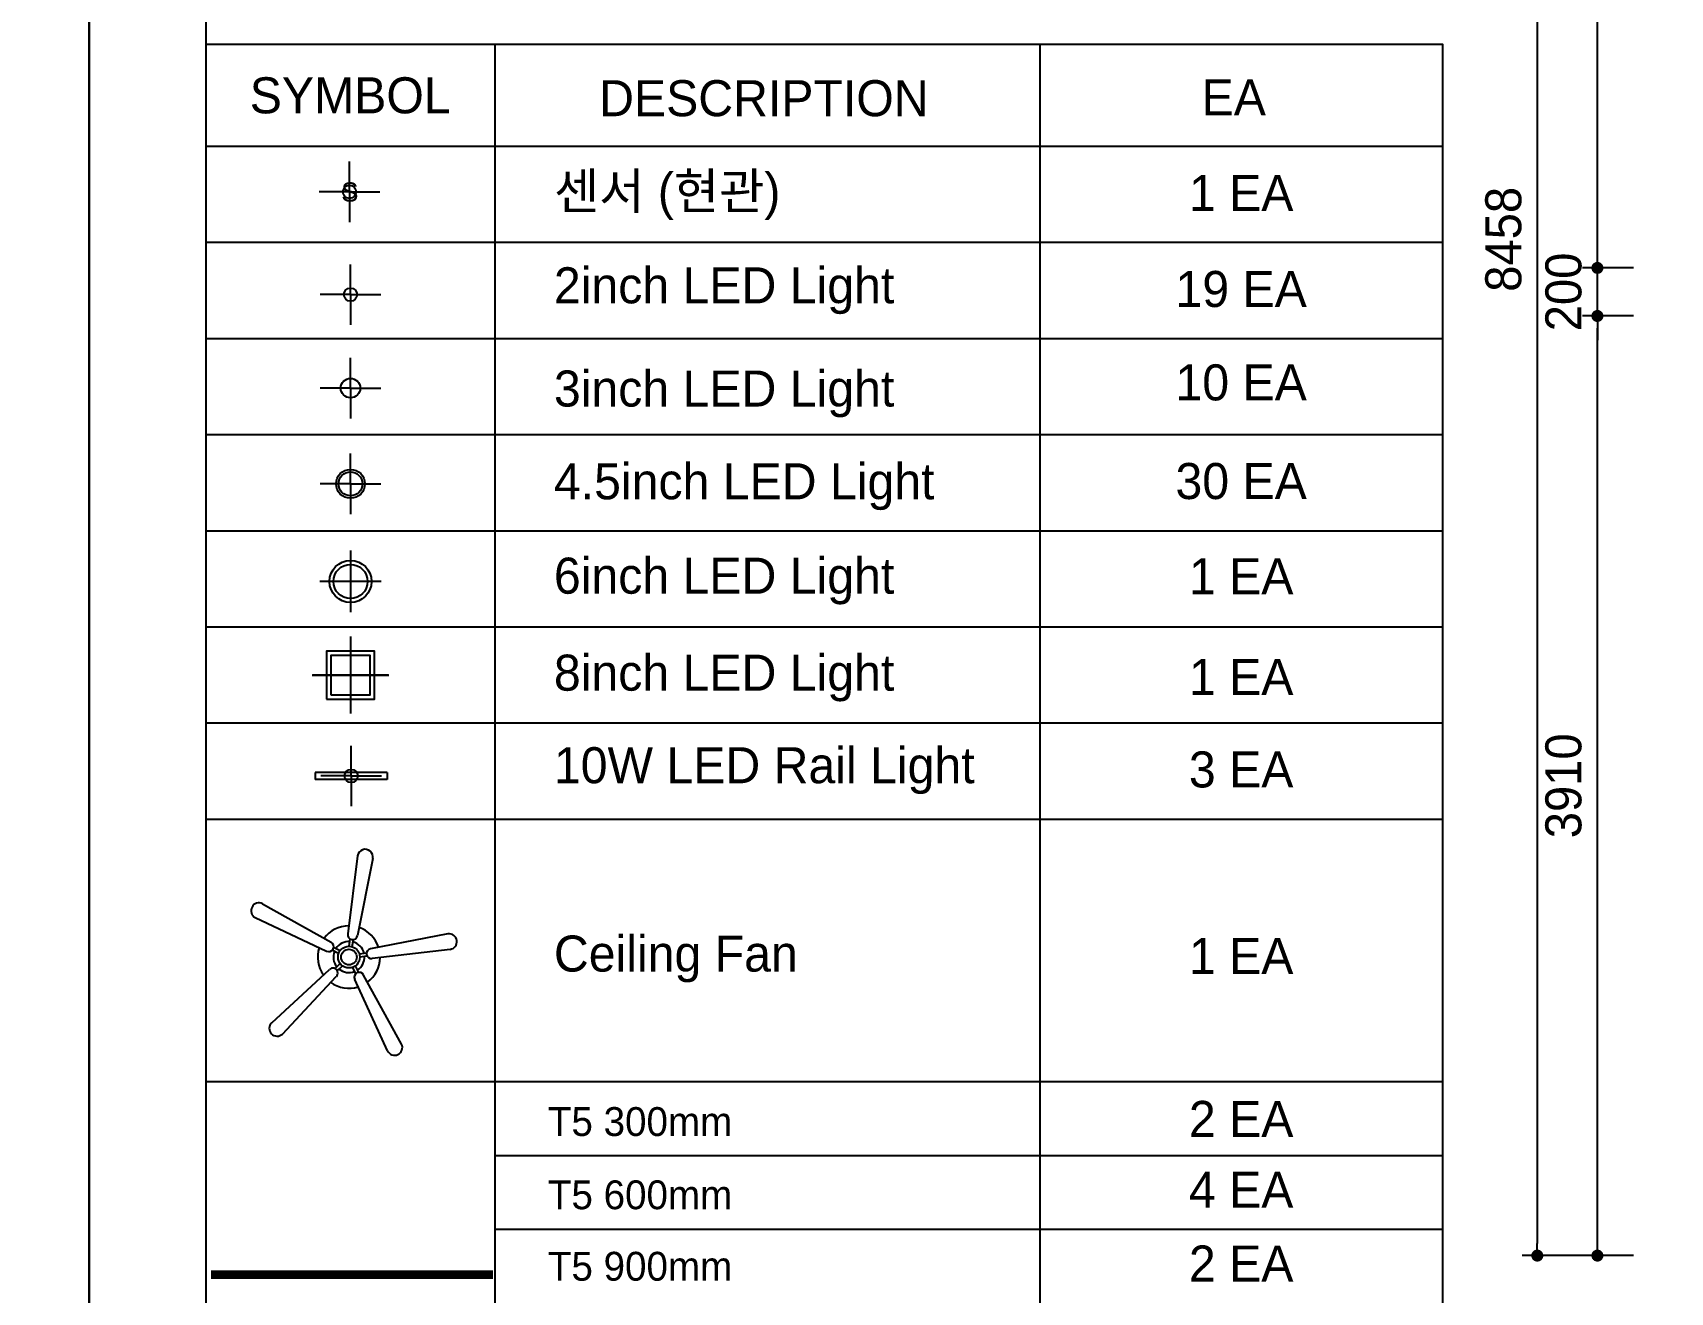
# Model space of a CAD drawing. Header units: millimetres. Extents: x 0 to 400063, y 963 to 238763.
# Drawn here: x 86495 to 93307, y 114670 to 119911 of the extents above; entities that cross this region are included whole.
import ezdxf
from ezdxf.enums import TextEntityAlignment as Align

# ---------------------------------------------------------------- set-up
doc = ezdxf.new("R2010")
doc.units = ezdxf.units.MM
doc.header["$LTSCALE"] = 40
doc.header["$PDMODE"] = 34
doc.linetypes.add('HID', pattern=[2.3, 1.5, -0.8])
doc.layers.get('Defpoints').update_dxf_attribs({"color": 249})
for name, color, linetype in [('3TI-CE-LIGHT', 6, 'Continuous'), ('3TI-CE-LTEXT', 7, 'Continuous'), ('6fur', 6, 'Continuous'), ('DIM', 8, 'Continuous'), ('LIGHT', 6, 'Continuous'), ('RC-LIGHT', 7, 'Continuous'), ('전기', 7, 'Continuous')]:
    doc.layers.add(name, color=color, linetype=linetype)
doc.styles.add('HANA-TEXT', font='stylu.ttf')
doc.styles.add('울릉도 L', font='HYWULM.TTF')
doc.styles.add('휴먼엑스포', font='stylu.ttf')
doc.dimstyles.new('황금손50', dxfattribs={"dimscale": 50, "dimtxt": 3, "dimasz": 1, "dimexe": 1.25, "dimexo": 2, "dimgap": 1.25, "dimtad": 1, "dimdec": 0, "dimzin": 9, "dimtxsty": '울릉도 L', "dimblk": 'DOT', "dimcen": 2.5, "dimclrd": 1, "dimclre": 1, "dimadec": 0, "dimazin": 0, "dimtfac": 1, "dimtdec": 0, "dimtix": 1, "dimtmove": 0, "dimatfit": 2, "dimldrblk": 'DOT', "dimfxl": 0, "dimarcsym": 0})

# ---------------------------------------------------------------- blocks, each defined once
blk = doc.blocks.new('_Dot')
at = {"color": 0, "lineweight": -2}
blk.add_line((-0.5, 0), (-1, 0), dxfattribs=at)
at = {"color": 0, "const_width": 0.5}
blk.add_lwpolyline([(-0.25, 0, 1), (0.25, 0, 1)], format="xyb", close=True, dxfattribs=at)
blk = doc.blocks.new('*D190')
at = {"layer": 'Defpoints', "color": 0}
for p in [(93004.2, 118732.2), (93254.2, 118732.2), (93254.2, 114822.2)]:
    blk.add_point(p, dxfattribs=at)
at = {"layer": 'DIM', "color": 1, "lineweight": -2}
for p, q in [((93154.2, 118732.2), (92941.7, 118732.2)), ((93004.2, 114872.2), (93004.2, 118682.2)), ((93154.2, 114822.2), (92941.7, 114822.2))]:
    blk.add_line(p, q, dxfattribs=at)
at = {"layer": 'DIM', "color": 1, "lineweight": -2, "xscale": 50, "yscale": 50, "zscale": 50}
for p, rotation in [((93004.2, 118732.2), 90), ((93004.2, 114822.2), 270)]:
    blk.add_blockref('_Dot', p, dxfattribs=dict(at, rotation=rotation))
at = {"layer": 'DIM', "color": 1, "insert": (92863.6, 116777.2), "char_height": 150, "attachment_point": 5, "rotation": 90, "style": '울릉도 L'}
blk.add_mtext('3910', dxfattribs=at)
blk = doc.blocks.new('*D191')
at = {"layer": 'Defpoints', "color": 0}
for p in [(93004.2, 118932.2), (93254.2, 118932.2), (93254.2, 118732.2)]:
    blk.add_point(p, dxfattribs=at)
at = {"layer": 'DIM', "color": 1, "lineweight": -2}
for p, q in [((93004.2, 118982.2), (93004.2, 119032.2)), ((93154.2, 118932.2), (92941.7, 118932.2)), ((93004.2, 118732.2), (93004.2, 118932.2)), ((93154.2, 118732.2), (92941.7, 118732.2)), ((93004.2, 118682.2), (93004.2, 118632.2))]:
    blk.add_line(p, q, dxfattribs=at)
at = {"layer": 'DIM', "color": 1, "lineweight": -2, "xscale": 50, "yscale": 50, "zscale": 50}
for p, rotation in [((93004.2, 118932.2), 270), ((93004.2, 118732.2), 90)]:
    blk.add_blockref('_Dot', p, dxfattribs=dict(at, rotation=rotation))
at = {"layer": 'DIM', "color": 1, "insert": (92863.7, 118832.2), "char_height": 150, "attachment_point": 5, "rotation": 90, "style": '울릉도 L'}
blk.add_mtext('200', dxfattribs=at)
blk = doc.blocks.new('*D192')
at = {"layer": 'Defpoints', "color": 0}
for p in [(93004.2, 121396.2), (93254.2, 121396.2), (93254.2, 118932.2)]:
    blk.add_point(p, dxfattribs=at)
at = {"layer": 'DIM', "color": 1, "lineweight": -2}
for p, q in [((93154.2, 121396.2), (92941.7, 121396.2)), ((93004.2, 118982.2), (93004.2, 121346.2)), ((93154.2, 118932.2), (92941.7, 118932.2))]:
    blk.add_line(p, q, dxfattribs=at)
at = {"layer": 'DIM', "color": 1, "lineweight": -2, "xscale": 50, "yscale": 50, "zscale": 50}
for p, rotation in [((93004.2, 121396.2), 90), ((93004.2, 118932.2), 270)]:
    blk.add_blockref('_Dot', p, dxfattribs=dict(at, rotation=rotation))
at = {"layer": 'DIM', "color": 1, "insert": (92863.6, 120164.2), "char_height": 150, "attachment_point": 5, "rotation": 90, "style": '울릉도 L'}
blk.add_mtext('2464', dxfattribs=at)
blk = doc.blocks.new('*D195')
at = {"layer": 'Defpoints', "color": 0}
for p in [(93254.2, 123280.2), (92754.2, 114822.2), (93254.2, 114822.2)]:
    blk.add_point(p, dxfattribs=at)
at = {"layer": 'DIM', "color": 1, "lineweight": -2}
for p, q in [((93154.2, 123280.2), (92691.7, 123280.2)), ((92754.2, 123230.2), (92754.2, 114872.2)), ((93154.2, 114822.2), (92691.7, 114822.2))]:
    blk.add_line(p, q, dxfattribs=at)
at = {"layer": 'DIM', "color": 1, "lineweight": -2, "xscale": 50, "yscale": 50, "zscale": 50}
for p, rotation in [((92754.2, 123280.2), 90), ((92754.2, 114822.2), 270)]:
    blk.add_blockref('_Dot', p, dxfattribs=dict(at, rotation=rotation))
at = {"layer": 'DIM', "color": 1, "insert": (92613.7, 119051.2), "char_height": 150, "attachment_point": 5, "rotation": 90, "style": '울릉도 L'}
blk.add_mtext('8458', dxfattribs=at)

msp = doc.modelspace()

# ---------------------------------------------------------------- linework, layer by layer
at = {"layer": '3TI-CE-LIGHT', "color": 1}
for p, q in [((87812.2, 119249), (87812.2, 119375)), ((87812.2, 119249), (87686.2, 119249)), ((87812.2, 119249), (87938.2, 119249)), ((87812.2, 119249), (87812.2, 119123)), ((87816.6, 118821), (87816.6, 118947)), ((87816.6, 118821), (87690.6, 118821)), ((87816.6, 118821), (87942.6, 118821)), ((87816.6, 118821), (87816.6, 118695)), ((87816.6, 118432.2), (87816.6, 118558.2)), ((87816.6, 118432.2), (87690.6, 118432.2)), ((87816.6, 118432.2), (87942.6, 118432.2)), ((87816.6, 118432.2), (87816.6, 118306.2)), ((87816.6, 118033.7), (87816.6, 118159.7)), ((87816.6, 118033.7), (87690.6, 118033.7)), ((87816.6, 118033.7), (87942.6, 118033.7)), ((87816.6, 118033.7), (87816.6, 117907.7)), ((87819.4, 116818), (87819.4, 116944)), ((87819.4, 116818), (87693.4, 116818)), ((87819.4, 116818), (87945.4, 116818)), ((87819.4, 116818), (87819.4, 116692))]:
    msp.add_line(p, q, dxfattribs=at)
at = {"layer": '3TI-CE-LIGHT'}
for p, q in [((87969.4, 116833), (87669.4, 116833)), ((87669.4, 116833), (87669.4, 116803)), ((87969.4, 116803), (87669.4, 116803)), ((87969.4, 116833), (87969.4, 116803))]:
    msp.add_line(p, q, dxfattribs=at)
at = {"layer": '3TI-CE-LIGHT', "color": 1, "linetype": 'HID', "const_width": 36}
msp.add_lwpolyline([(87236.5, 114742.7), (88409.9, 114742.7)], dxfattribs=at)
at = {"layer": '3TI-CE-LIGHT'}
for centre, radius in [((87812.2, 119249), 27.5), ((87816.6, 118821), 27.5), ((87816.6, 118432.2), 40.4), ((87816.6, 118033.7), 60), ((87819.4, 116818), 27.5)]:
    msp.add_circle(centre, radius, dxfattribs=at)
at = {"layer": '3TI-CE-LIGHT', "color": 8}
msp.add_circle((87816.6, 118033.7), 50, dxfattribs=at)
at = {"layer": '3TI-CE-LTEXT', "color": 3}
for p, q in [((88416.6, 119863.1), (88416.6, 112110.4)), ((90684.7, 119863.1), (90684.7, 112110.4)), ((87216.6, 119438.7), (92359.4, 119438.7)), ((87216.6, 119038.7), (92359.4, 119038.7)), ((87216.6, 118638.7), (92359.4, 118638.7)), ((87216.6, 118238.7), (92359.4, 118238.7)), ((87216.6, 117838.7), (92359.4, 117838.7)), ((87216.6, 117438.7), (92359.4, 117438.7)), ((87216.6, 117038.7), (92359.4, 117038.7)), ((87216.6, 116638.7), (92359.4, 116638.7)), ((87216.6, 115546), (92359.4, 115546)), ((88416.6, 115239), (92359.4, 115239)), ((88416.6, 114932.1), (92359.4, 114932.1))]:
    msp.add_line(p, q, dxfattribs=at)
msp.add_lwpolyline([(92359.4, 112110.4), (87216.6, 112110.4), (87216.6, 119863.1), (92359.4, 119863.1), (92359.4, 112110.4), (87216.6, 112110.4)], dxfattribs=at)
at = {"layer": '6fur'}
msp.add_lwpolyline([(87716.6, 117137.7), (87916.6, 117137.7), (87916.6, 117337.7), (87716.6, 117337.7)], close=True, dxfattribs=at)
at = {"layer": '6fur', "color": 8}
msp.add_lwpolyline([(87734.8, 117155.9), (87898.4, 117155.9), (87898.4, 117319.6), (87734.8, 117319.6)], close=True, dxfattribs=at)
at = {"layer": 'Defpoints', "color": 9}
for points in [[(86729.9, 124894.5), (66371.6, 124894.5), (66371.6, 110534.2), (86729.9, 110534.2)], [(107088.3, 124894.5), (86729.9, 124894.5), (86729.9, 110534.2), (107088.3, 110534.2)]]:
    msp.add_lwpolyline(points, close=True, dxfattribs=at)
at = {"layer": 'Defpoints'}
msp.add_lwpolyline([(87216.6, 124629), (106601.6, 124629), (106601.6, 112110.4), (87216.6, 112110.4)], close=True, dxfattribs=at)
at = {"layer": 'LIGHT', "color": 1}
for p, q in [((87816.6, 117755.7), (87816.6, 117499.3)), ((87816.6, 117755.7), (87816.6, 117499.3)), ((87944.8, 117627.5), (87688.4, 117627.5)), ((87944.8, 117627.5), (87688.4, 117627.5)), ((87816.6, 117397.9), (87816.6, 117077.6)), ((87816.6, 117395.2), (87816.6, 117080.2)), ((87816.6, 117395.2), (87816.6, 117080.2)), ((87656.5, 117237.7), (87976.7, 117237.7)), ((87974.1, 117237.7), (87659.1, 117237.7)), ((87974.1, 117237.7), (87659.1, 117237.7))]:
    msp.add_line(p, q, dxfattribs=at)
at = {"layer": 'LIGHT', "color": 6}
msp.add_circle((87816.6, 117627.5), 87.5, dxfattribs=at)
msp.add_circle((87816.6, 117627.5), 87.5, dxfattribs=at)
at = {"layer": 'LIGHT', "color": 9}
msp.add_circle((87816.6, 117627.5), 71.2, dxfattribs=at)
msp.add_circle((87816.6, 117627.5), 71.2, dxfattribs=at)
at = {"layer": 'RC-LIGHT', "color": 6}
for p, q in [((87845.8, 116486.2), (87804.9, 116161)), ((87909.7, 116474.5), (87845.7, 116154.3)), ((87420.1, 116228.7), (87716.8, 116089.3)), ((87450.9, 116285.8), (87735.7, 116126)), ((88222.2, 116160.9), (87900.3, 116099.3)), ((87767.2, 116079.3), (87740.7, 116092.9)), ((87773.1, 116090.8), (87746.6, 116104.5)), ((87811, 116109.9), (87815.7, 116139.3)), ((87823.8, 116107.8), (87828.6, 116137.3)), ((88230.9, 116096.6), (87906.6, 116058.5)), ((87773.7, 116037.4), (87752.5, 116016.4)), ((87782.8, 116028.2), (87761.6, 116007.2)), ((87824.6, 116021.4), (87838.1, 115994.8)), ((87836.2, 116027.3), (87849.6, 116000.6)), ((87853.6, 116077.8), (87883.1, 116082.3)), ((87855.6, 116064.9), (87885.1, 116069.5)), ((87488.7, 115791.2), (87728.6, 116012.7)), ((87533.5, 115744.3), (87757.7, 115983.4)), ((87970.7, 115674.3), (87834.2, 115970.9)), ((88029.2, 115702.4), (87871.1, 115989.5))]:
    msp.add_line(p, q, dxfattribs=at)
for radius in [45.4, 32.5]:
    msp.add_circle((87810.2, 116064.5), radius, dxfattribs=at)
for centre, radius, start, end in [((87877.7, 116480.4), 32.5, 349.67004, 169.67004), ((87435.5, 116257.2), 32.5, 61.67004, 241.67004), ((87810.2, 116064.5), 129.8, 90.46508, 143.07798), ((87825.3, 116157.6), 20.6, 170.77338, 350.77338), ((87810.2, 116064.5), 129.8, 18.46508, 71.07798), ((88226.6, 116128.8), 32.5, 277.67004, 97.67004), ((87810.2, 116064.5), 129.8, 162.46508, 215.07798), ((87726.2, 116107.7), 20.6, 242.77338, 62.77338), ((87810.2, 116064.5), 64.9, 158.51255, 219.03421), ((87810.2, 116064.5), 64.9, 86.51255, 147.03421), ((87810.2, 116064.5), 64.9, 14.51255, 75.03421), ((87903.4, 116078.9), 20.6, 98.77338, 278.77338), ((87743.2, 115998), 20.6, 314.77338, 134.77338), ((87810.2, 116064.5), 64.9, 302.51255, 3.03421), ((87810.2, 116064.5), 129.8, 306.46508, 359.07798), ((87810.2, 116064.5), 129.8, 234.46508, 287.07798), ((87810.2, 116064.5), 64.9, 230.51255, 291.03421), ((87852.7, 115980.2), 20.6, 26.77338, 206.77338), ((87511.1, 115767.8), 32.5, 133.67004, 313.67004), ((88000, 115688.3), 32.5, 205.67004, 25.67004)]:
    msp.add_arc(centre, radius, start, end, dxfattribs=at)

# ---------------------------------------------------------------- texts
at = {"layer": '3TI-CE-LTEXT', "color": 3, "ltscale": 0.5, "style": 'HANA-TEXT'}
for s, p in [('SYMBOL', (87815.4, 119650.5)), ('EA', (91491.4, 119642.1))]:
    msp.add_text(s, height=150, rotation=360, dxfattribs=at).set_placement(p, align=Align.MIDDLE)
msp.add_text('DESCRIPTION', height=150, rotation=360, dxfattribs=at).set_placement((89536.5, 119563.5), align=Align.CENTER)
at = {"layer": '3TI-CE-LTEXT', "color": 0, "ltscale": 0.5, "style": 'HANA-TEXT'}
for s, p in [('1 EA', (91522.1, 119169)), ('19 EA', (91522.1, 118769.6)), ('10 EA', (91522.1, 118380.9)), ('30 EA', (91522.1, 117970.4)), ('1 EA', (91522.1, 117574.4)), ('1 EA', (91522.1, 117155.4)), ('3 EA', (91522.1, 116770.3)), ('1 EA', (91522.1, 115993.8)), ('2 EA', (91522.1, 115315.9)), ('4 EA', (91522.1, 115021.1)), ('2 EA', (91522.1, 114714.2))]:
    msp.add_text(s, height=150, rotation=360, dxfattribs=at).set_placement(p, align=Align.CENTER)
at = {"layer": '3TI-CE-LTEXT', "color": 0, "ltscale": 0.5, "attachment_point": 4, "rotation": 360, "style": 'HANA-TEXT'}
for s, insert, char_height, width in [('센서 (현관)', (88662.9, 119229.5), 150, 7369.825), ('2inch LED Light', (88662.9, 118837.2), 150, 7369.825), ('3inch LED Light', (88662.9, 118407.7), 150, 7369.825), ('4.5inch LED Light', (88662.9, 118021.7), 150, 7369.825), ('6inch LED Light', (88662.9, 117628.9), 150, 7369.825), ('8inch LED Light', (88662.9, 117225.3), 150, 7369.825), ('10W LED Rail Light', (88662.9, 116840.2), 150, 7369.825), ('Ceiling Fan', (88662.9, 116056.4), 150, 7369.825), ('T5 300mm', (88637.8, 115379.1), 120, 5895.86), ('T5 600mm', (88637.8, 115074.3), 120, 5895.86), ('T5 900mm', (88637.8, 114777), 120, 5895.86)]:
    msp.add_mtext(s, dxfattribs=dict(at, insert=insert, char_height=char_height, width=width))
at = {"layer": '전기', "style": '휴먼엑스포'}
msp.add_text('S', height=80, dxfattribs=at).set_placement((87778.2, 119208.2))

# ---------------------------------------------------------------- dimensions: what is measured, and where the dimension line sits
at = {"layer": 'DIM'}
for base, p1, p2, picture, middle in [((92754.2, 114822.2), (93254.2, 123280.2), (93254.2, 114822.2), '*D195', (92613.7, 119051.2)), ((93004.2, 121396.2), (93254.2, 118932.2), (93254.2, 121396.2), '*D192', (92863.6, 120164.2)), ((93004.2, 118932.2), (93254.2, 118732.2), (93254.2, 118932.2), '*D191', (92863.7, 118832.2)), ((93004.2, 118732.2), (93254.2, 114822.2), (93254.2, 118732.2), '*D190', (92863.6, 116777.2))]:
    dim = msp.add_linear_dim(base=base, p1=p1, p2=p2, angle=90, dimstyle='황금손50', override={"dimclrt": 1}, dxfattribs=at)
    dim.commit()
    dim.dimension.update_dxf_attribs({"geometry": picture, "text_midpoint": middle})

doc.saveas('drawing.dxf')
